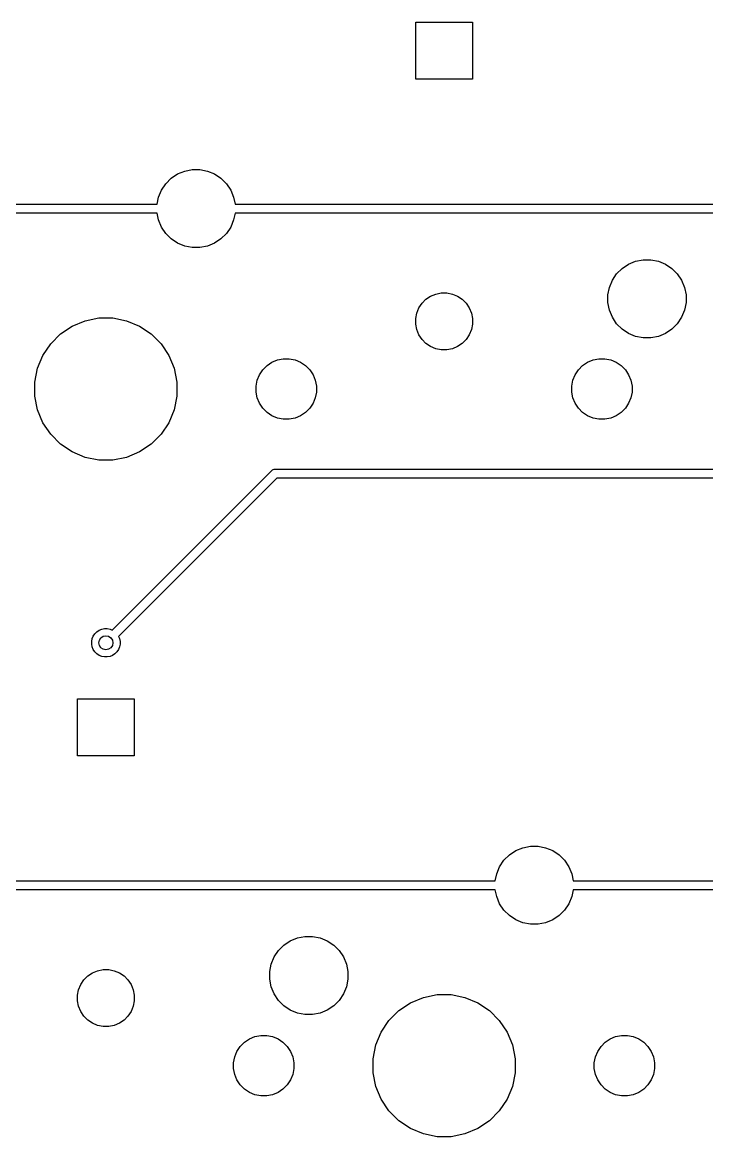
# Model space of a CAD drawing. Extents: x 0.4 to 33.6, y -21.6 to -0.4.
# Drawn here: x 4.782 to 5.541, y -2.985 to -1.75 of the extents above; entities that cross this region are included whole.
import ezdxf

# ---------------------------------------------------------------- set-up
doc = ezdxf.new("R2010")
doc.units = 0
doc.header["$MEASUREMENT"] = 0
doc.layers.add('BLACK', color=7, linetype='CONTINUOUS')

msp = doc.modelspace()

# ---------------------------------------------------------------- linework, layer by layer
at = {"layer": 'BLACK', "linetype": 'CONTINUOUS'}
for p, q in [((5.2185, -1.81275), (5.2185, -1.74975)), ((5.2185, -1.74975), (5.2815, -1.74975)), ((5.2815, -1.74975), (5.2815, -1.81275)), ((5.2815, -1.81275), (5.2185, -1.81275)), ((4.95449, -1.91787), (4.96237, -1.91461)), ((4.96237, -1.91461), (4.97073, -1.91294)), ((4.97073, -1.91294), (4.97927, -1.91294)), ((4.97927, -1.91294), (4.98763, -1.91461)), ((4.98763, -1.91461), (4.99551, -1.91787)), ((4.94136, -1.92864), (4.94739, -1.92261)), ((4.94739, -1.92261), (4.95449, -1.91787)), ((4.99551, -1.91787), (5.00261, -1.92261)), ((5.00261, -1.92261), (5.00864, -1.92864)), ((4.93336, -1.94362), (4.93662, -1.93574)), ((4.93662, -1.93574), (4.94136, -1.92864)), ((5.00864, -1.92864), (5.01338, -1.93574)), ((5.01338, -1.93574), (5.01664, -1.94362)), ((4.26823, -1.95133), (4.93182, -1.95133)), ((4.93182, -1.95133), (4.93336, -1.94362)), ((5.01664, -1.94362), (5.01818, -1.95133)), ((5.01818, -1.95133), (5.68182, -1.95133)), ((4.93182, -1.96117), (4.26813, -1.96117)), ((4.93336, -1.96888), (4.93182, -1.96117)), ((5.01818, -1.96117), (5.01664, -1.96888)), ((5.68182, -1.96117), (5.01818, -1.96117)), ((4.93662, -1.97676), (4.93336, -1.96888)), ((5.01664, -1.96888), (5.01338, -1.97676)), ((4.94136, -1.98386), (4.93662, -1.97676)), ((4.94739, -1.98989), (4.94136, -1.98386)), ((5.00864, -1.98386), (5.00261, -1.98989)), ((5.01338, -1.97676), (5.00864, -1.98386)), ((4.95449, -1.99463), (4.94739, -1.98989)), ((4.96237, -1.99789), (4.95449, -1.99463)), ((4.97073, -1.99956), (4.96237, -1.99789)), ((4.97927, -1.99956), (4.97073, -1.99956)), ((4.98763, -1.99789), (4.97927, -1.99956)), ((4.99551, -1.99463), (4.98763, -1.99789)), ((5.00261, -1.98989), (4.99551, -1.99463)), ((5.46237, -2.01461), (5.47073, -2.01294)), ((5.47073, -2.01294), (5.47927, -2.01294)), ((5.47927, -2.01294), (5.48763, -2.01461)), ((5.44136, -2.02864), (5.44739, -2.02261)), ((5.44739, -2.02261), (5.45449, -2.01787)), ((5.45449, -2.01787), (5.46237, -2.01461)), ((5.48763, -2.01461), (5.49551, -2.01787)), ((5.49551, -2.01787), (5.50261, -2.02261)), ((5.50261, -2.02261), (5.50864, -2.02864)), ((5.43336, -2.04362), (5.43662, -2.03574)), ((5.43662, -2.03574), (5.44136, -2.02864)), ((5.50864, -2.02864), (5.51338, -2.03574)), ((5.51338, -2.03574), (5.51664, -2.04362)), ((5.24081, -2.05096), (5.2469, -2.04975)), ((5.2469, -2.04975), (5.2531, -2.04975)), ((5.2531, -2.04975), (5.25919, -2.05096)), ((5.43169, -2.05198), (5.43336, -2.04362)), ((5.51664, -2.04362), (5.51831, -2.05198)), ((5.22209, -2.06633), (5.22554, -2.06117)), ((5.22554, -2.06117), (5.22992, -2.05679)), ((5.22992, -2.05679), (5.23508, -2.05334)), ((5.23508, -2.05334), (5.24081, -2.05096)), ((5.25919, -2.05096), (5.26492, -2.05334)), ((5.26492, -2.05334), (5.27008, -2.05679)), ((5.27008, -2.05679), (5.27446, -2.06117)), ((5.27446, -2.06117), (5.27791, -2.06633)), ((5.43169, -2.06052), (5.43169, -2.05198)), ((5.43336, -2.06888), (5.43169, -2.06052)), ((5.51831, -2.06052), (5.51664, -2.06888)), ((5.51831, -2.05198), (5.51831, -2.06052)), ((5.2185, -2.07815), (5.21971, -2.07206)), ((5.21971, -2.07206), (5.22209, -2.06633)), ((5.27791, -2.06633), (5.28029, -2.07206)), ((5.28029, -2.07206), (5.2815, -2.07815)), ((5.43662, -2.07676), (5.43336, -2.06888)), ((5.51664, -2.06888), (5.51338, -2.07676)), ((4.82481, -2.09509), (4.8377, -2.08647)), ((4.8377, -2.08647), (4.85203, -2.08054)), ((4.85203, -2.08054), (4.86724, -2.07751)), ((4.86724, -2.07751), (4.88276, -2.07751)), ((4.88276, -2.07751), (4.89797, -2.08054)), ((4.89797, -2.08054), (4.9123, -2.08647)), ((4.9123, -2.08647), (4.92519, -2.09509)), ((5.2185, -2.08435), (5.2185, -2.07815)), ((5.21971, -2.09044), (5.2185, -2.08435)), ((5.2815, -2.08435), (5.28029, -2.09044)), ((5.2815, -2.07815), (5.2815, -2.08435)), ((5.44136, -2.08386), (5.43662, -2.07676)), ((5.44739, -2.08989), (5.44136, -2.08386)), ((5.50864, -2.08386), (5.50261, -2.08989)), ((5.51338, -2.07676), (5.50864, -2.08386)), ((4.81384, -2.10606), (4.82481, -2.09509)), ((4.92519, -2.09509), (4.93616, -2.10606)), ((5.22209, -2.09617), (5.21971, -2.09044)), ((5.22554, -2.10133), (5.22209, -2.09617)), ((5.27791, -2.09617), (5.27446, -2.10133)), ((5.28029, -2.09044), (5.27791, -2.09617)), ((5.45449, -2.09463), (5.44739, -2.08989)), ((5.46237, -2.09789), (5.45449, -2.09463)), ((5.47073, -2.09956), (5.46237, -2.09789)), ((5.47927, -2.09956), (5.47073, -2.09956)), ((5.48763, -2.09789), (5.47927, -2.09956)), ((5.49551, -2.09463), (5.48763, -2.09789)), ((5.50261, -2.08989), (5.49551, -2.09463)), ((4.80522, -2.11895), (4.81384, -2.10606)), ((4.93616, -2.10606), (4.94478, -2.11895)), ((5.22992, -2.10571), (5.22554, -2.10133)), ((5.23508, -2.10916), (5.22992, -2.10571)), ((5.24081, -2.11154), (5.23508, -2.10916)), ((5.2469, -2.11275), (5.24081, -2.11154)), ((5.25919, -2.11154), (5.2531, -2.11275)), ((5.26492, -2.10916), (5.25919, -2.11154)), ((5.27008, -2.10571), (5.26492, -2.10916)), ((5.27446, -2.10133), (5.27008, -2.10571)), ((4.79929, -2.13328), (4.80522, -2.11895)), ((4.94478, -2.11895), (4.95071, -2.13328)), ((5.05915, -2.12659), (5.06524, -2.12407)), ((5.06524, -2.12407), (5.0717, -2.12279)), ((5.0717, -2.12279), (5.0783, -2.12279)), ((5.0783, -2.12279), (5.08476, -2.12407)), ((5.08476, -2.12407), (5.09085, -2.12659)), ((5.2531, -2.11275), (5.2469, -2.11275)), ((5.40915, -2.12659), (5.41524, -2.12407)), ((5.41524, -2.12407), (5.4217, -2.12279)), ((5.4217, -2.12279), (5.4283, -2.12279)), ((5.4283, -2.12279), (5.43476, -2.12407)), ((5.43476, -2.12407), (5.44085, -2.12659)), ((4.79626, -2.14849), (4.79929, -2.13328)), ((4.95071, -2.13328), (4.95374, -2.14849)), ((5.04534, -2.1404), (5.04901, -2.13492)), ((5.04901, -2.13492), (5.05367, -2.13026)), ((5.05367, -2.13026), (5.05915, -2.12659)), ((5.09085, -2.12659), (5.09633, -2.13026)), ((5.09633, -2.13026), (5.10099, -2.13492)), ((5.10099, -2.13492), (5.10466, -2.1404)), ((5.39534, -2.1404), (5.39901, -2.13492)), ((5.39901, -2.13492), (5.40367, -2.13026)), ((5.40367, -2.13026), (5.40915, -2.12659)), ((5.44085, -2.12659), (5.44633, -2.13026)), ((5.44633, -2.13026), (5.45099, -2.13492)), ((5.45099, -2.13492), (5.45466, -2.1404)), ((4.79626, -2.16401), (4.79626, -2.14849)), ((4.95374, -2.14849), (4.95374, -2.16401)), ((5.04154, -2.15295), (5.04282, -2.14649)), ((5.04282, -2.14649), (5.04534, -2.1404)), ((5.10466, -2.1404), (5.10718, -2.14649)), ((5.10718, -2.14649), (5.10846, -2.15295)), ((5.39154, -2.15295), (5.39282, -2.14649)), ((5.39282, -2.14649), (5.39534, -2.1404)), ((5.45466, -2.1404), (5.45718, -2.14649)), ((5.45718, -2.14649), (5.45846, -2.15295)), ((5.04154, -2.15955), (5.04154, -2.15295)), ((5.04282, -2.16601), (5.04154, -2.15955)), ((5.10846, -2.15955), (5.10718, -2.16601)), ((5.10846, -2.15295), (5.10846, -2.15955)), ((5.39154, -2.15955), (5.39154, -2.15295)), ((5.39282, -2.16601), (5.39154, -2.15955)), ((5.45846, -2.15955), (5.45718, -2.16601)), ((5.45846, -2.15295), (5.45846, -2.15955)), ((4.79929, -2.17922), (4.79626, -2.16401)), ((4.95374, -2.16401), (4.95071, -2.17922)), ((5.04534, -2.1721), (5.04282, -2.16601)), ((5.04901, -2.17758), (5.04534, -2.1721)), ((5.10466, -2.1721), (5.10099, -2.17758)), ((5.10718, -2.16601), (5.10466, -2.1721)), ((5.39534, -2.1721), (5.39282, -2.16601)), ((5.39901, -2.17758), (5.39534, -2.1721)), ((5.45466, -2.1721), (5.45099, -2.17758)), ((5.45718, -2.16601), (5.45466, -2.1721)), ((4.80522, -2.19355), (4.79929, -2.17922)), ((4.95071, -2.17922), (4.94478, -2.19355)), ((5.05367, -2.18224), (5.04901, -2.17758)), ((5.05915, -2.18591), (5.05367, -2.18224)), ((5.06524, -2.18843), (5.05915, -2.18591)), ((5.09085, -2.18591), (5.08476, -2.18843)), ((5.09633, -2.18224), (5.09085, -2.18591)), ((5.10099, -2.17758), (5.09633, -2.18224)), ((5.40367, -2.18224), (5.39901, -2.17758)), ((5.40915, -2.18591), (5.40367, -2.18224)), ((5.41524, -2.18843), (5.40915, -2.18591)), ((5.44085, -2.18591), (5.43476, -2.18843)), ((5.44633, -2.18224), (5.44085, -2.18591)), ((5.45099, -2.17758), (5.44633, -2.18224)), ((4.81384, -2.20644), (4.80522, -2.19355)), ((4.94478, -2.19355), (4.93616, -2.20644)), ((5.0717, -2.18971), (5.06524, -2.18843)), ((5.0783, -2.18971), (5.0717, -2.18971)), ((5.08476, -2.18843), (5.0783, -2.18971)), ((5.4217, -2.18971), (5.41524, -2.18843)), ((5.4283, -2.18971), (5.4217, -2.18971)), ((5.43476, -2.18843), (5.4283, -2.18971)), ((4.82481, -2.21741), (4.81384, -2.20644)), ((4.93616, -2.20644), (4.92519, -2.21741)), ((4.8377, -2.22603), (4.82481, -2.21741)), ((4.92519, -2.21741), (4.9123, -2.22603)), ((4.85203, -2.23196), (4.8377, -2.22603)), ((4.86724, -2.23499), (4.85203, -2.23196)), ((4.88276, -2.23499), (4.86724, -2.23499)), ((4.89797, -2.23196), (4.88276, -2.23499)), ((4.9123, -2.22603), (4.89797, -2.23196)), ((4.88213, -2.42341), (5.05885, -2.24669)), ((5.05885, -2.24669), (5.059, -2.2465)), ((5.059, -2.2465), (5.05919, -2.24635)), ((5.05919, -2.24635), (5.05975, -2.24589)), ((5.05919, -2.24635), (5.05919, -2.24635)), ((5.05975, -2.24589), (5.06061, -2.24543)), ((5.06061, -2.24543), (5.06154, -2.24515)), ((5.06154, -2.24515), (5.06226, -2.24508)), ((5.06226, -2.24508), (5.0625, -2.24505)), ((5.06226, -2.24508), (5.06226, -2.24508)), ((5.0625, -2.24505), (5.06274, -2.24508)), ((5.06274, -2.24508), (11.3435, -2.24508)), ((5.06454, -2.25492), (4.88909, -2.43037)), ((11.3417, -2.25492), (5.06454, -2.25492)), ((4.85925, -2.43595), (4.85986, -2.43291)), ((4.85986, -2.43291), (4.86104, -2.43004)), ((4.86104, -2.43004), (4.86277, -2.42746)), ((4.86277, -2.42746), (4.86496, -2.42527)), ((4.86496, -2.42527), (4.86754, -2.42354)), ((4.86754, -2.42354), (4.87041, -2.42236)), ((4.87041, -2.42236), (4.87345, -2.42175)), ((4.87345, -2.42175), (4.87655, -2.42175)), ((4.87655, -2.42175), (4.87959, -2.42236)), ((4.87959, -2.42236), (4.88213, -2.42341)), ((4.88909, -2.43037), (4.89014, -2.43291)), ((4.89014, -2.43291), (4.89075, -2.43595)), ((4.85925, -2.43905), (4.85925, -2.43595)), ((4.85986, -2.44209), (4.85925, -2.43905)), ((4.86104, -2.44496), (4.85986, -2.44209)), ((4.86277, -2.44754), (4.86104, -2.44496)), ((4.88896, -2.44496), (4.88723, -2.44754)), ((4.89014, -2.44209), (4.88896, -2.44496)), ((4.89075, -2.43905), (4.89014, -2.44209)), ((4.89075, -2.43595), (4.89075, -2.43905)), ((4.86496, -2.44973), (4.86277, -2.44754)), ((4.86754, -2.45146), (4.86496, -2.44973)), ((4.87041, -2.45264), (4.86754, -2.45146)), ((4.87345, -2.45325), (4.87041, -2.45264)), ((4.87655, -2.45325), (4.87345, -2.45325)), ((4.87959, -2.45264), (4.87655, -2.45325)), ((4.88246, -2.45146), (4.87959, -2.45264)), ((4.88504, -2.44973), (4.88246, -2.45146)), ((4.88723, -2.44754), (4.88504, -2.44973)), ((4.8435, -2.56275), (4.8435, -2.49975)), ((4.8435, -2.49975), (4.9065, -2.49975)), ((4.9065, -2.49975), (4.9065, -2.56275)), ((4.9065, -2.56275), (4.8435, -2.56275)), ((5.32239, -2.67261), (5.32949, -2.66787)), ((5.32949, -2.66787), (5.33737, -2.66461)), ((5.33737, -2.66461), (5.34573, -2.66294)), ((5.34573, -2.66294), (5.35427, -2.66294)), ((5.35427, -2.66294), (5.36263, -2.66461)), ((5.36263, -2.66461), (5.37051, -2.66787)), ((5.37051, -2.66787), (5.37761, -2.67261)), ((5.31162, -2.68574), (5.31636, -2.67864)), ((5.31636, -2.67864), (5.32239, -2.67261)), ((5.37761, -2.67261), (5.38364, -2.67864)), ((5.38364, -2.67864), (5.38838, -2.68574)), ((5.30836, -2.69362), (5.31162, -2.68574)), ((5.38838, -2.68574), (5.39164, -2.69362)), ((4.64318, -2.70133), (5.30682, -2.70133)), ((5.30682, -2.70133), (5.30836, -2.69362)), ((5.39164, -2.69362), (5.39318, -2.70133)), ((5.39318, -2.70133), (6.05682, -2.70133)), ((5.30682, -2.71117), (4.64318, -2.71117)), ((5.30836, -2.71888), (5.30682, -2.71117)), ((5.39318, -2.71117), (5.39164, -2.71888)), ((6.05682, -2.71117), (5.39318, -2.71117)), ((5.31162, -2.72676), (5.30836, -2.71888)), ((5.31636, -2.73386), (5.31162, -2.72676)), ((5.38838, -2.72676), (5.38364, -2.73386)), ((5.39164, -2.71888), (5.38838, -2.72676)), ((5.32239, -2.73989), (5.31636, -2.73386)), ((5.32949, -2.74463), (5.32239, -2.73989)), ((5.37761, -2.73989), (5.37051, -2.74463)), ((5.38364, -2.73386), (5.37761, -2.73989)), ((5.33737, -2.74789), (5.32949, -2.74463)), ((5.34573, -2.74956), (5.33737, -2.74789)), ((5.35427, -2.74956), (5.34573, -2.74956)), ((5.36263, -2.74789), (5.35427, -2.74956)), ((5.37051, -2.74463), (5.36263, -2.74789)), ((5.07949, -2.76787), (5.08737, -2.76461)), ((5.08737, -2.76461), (5.09573, -2.76294)), ((5.09573, -2.76294), (5.10427, -2.76294)), ((5.10427, -2.76294), (5.11263, -2.76461)), ((5.11263, -2.76461), (5.12051, -2.76787)), ((5.06162, -2.78574), (5.06636, -2.77864)), ((5.06636, -2.77864), (5.07239, -2.77261)), ((5.07239, -2.77261), (5.07949, -2.76787)), ((5.12051, -2.76787), (5.12761, -2.77261)), ((5.12761, -2.77261), (5.13364, -2.77864)), ((5.13364, -2.77864), (5.13838, -2.78574)), ((5.05836, -2.79362), (5.06162, -2.78574)), ((5.13838, -2.78574), (5.14164, -2.79362)), ((4.85492, -2.80679), (4.86008, -2.80334)), ((4.86008, -2.80334), (4.86581, -2.80096)), ((4.86581, -2.80096), (4.8719, -2.79975)), ((4.8719, -2.79975), (4.8781, -2.79975)), ((4.8781, -2.79975), (4.88419, -2.80096)), ((4.88419, -2.80096), (4.88992, -2.80334)), ((4.88992, -2.80334), (4.89508, -2.80679)), ((5.05669, -2.80198), (5.05836, -2.79362)), ((5.05669, -2.81052), (5.05669, -2.80198)), ((5.14164, -2.79362), (5.14331, -2.80198)), ((5.14331, -2.80198), (5.14331, -2.81052)), ((4.84471, -2.82206), (4.84709, -2.81633)), ((4.84709, -2.81633), (4.85054, -2.81117)), ((4.85054, -2.81117), (4.85492, -2.80679)), ((4.89508, -2.80679), (4.89946, -2.81117)), ((4.89946, -2.81117), (4.90291, -2.81633)), ((4.90291, -2.81633), (4.90529, -2.82206)), ((5.05836, -2.81888), (5.05669, -2.81052)), ((5.14331, -2.81052), (5.14164, -2.81888)), ((4.8435, -2.82815), (4.84471, -2.82206)), ((4.8435, -2.83435), (4.8435, -2.82815)), ((4.90529, -2.82206), (4.9065, -2.82815)), ((4.9065, -2.82815), (4.9065, -2.83435)), ((5.06162, -2.82676), (5.05836, -2.81888)), ((5.06636, -2.83386), (5.06162, -2.82676)), ((5.13838, -2.82676), (5.13364, -2.83386)), ((5.14164, -2.81888), (5.13838, -2.82676)), ((5.22703, -2.83054), (5.24224, -2.82751)), ((5.24224, -2.82751), (5.25776, -2.82751)), ((5.25776, -2.82751), (5.27297, -2.83054)), ((4.84471, -2.84044), (4.8435, -2.83435)), ((4.84709, -2.84617), (4.84471, -2.84044)), ((4.90529, -2.84044), (4.90291, -2.84617)), ((4.9065, -2.83435), (4.90529, -2.84044)), ((5.07239, -2.83989), (5.06636, -2.83386)), ((5.07949, -2.84463), (5.07239, -2.83989)), ((5.12761, -2.83989), (5.12051, -2.84463)), ((5.13364, -2.83386), (5.12761, -2.83989)), ((5.19981, -2.84509), (5.2127, -2.83647)), ((5.2127, -2.83647), (5.22703, -2.83054)), ((5.27297, -2.83054), (5.2873, -2.83647)), ((5.2873, -2.83647), (5.30019, -2.84509)), ((4.85054, -2.85133), (4.84709, -2.84617)), ((4.85492, -2.85571), (4.85054, -2.85133)), ((4.89946, -2.85133), (4.89508, -2.85571)), ((4.90291, -2.84617), (4.89946, -2.85133)), ((5.08737, -2.84789), (5.07949, -2.84463)), ((5.09573, -2.84956), (5.08737, -2.84789)), ((5.10427, -2.84956), (5.09573, -2.84956)), ((5.11263, -2.84789), (5.10427, -2.84956)), ((5.12051, -2.84463), (5.11263, -2.84789)), ((5.18884, -2.85606), (5.19981, -2.84509)), ((5.30019, -2.84509), (5.31116, -2.85606)), ((4.86008, -2.85916), (4.85492, -2.85571)), ((4.86581, -2.86154), (4.86008, -2.85916)), ((4.8719, -2.86275), (4.86581, -2.86154)), ((4.8781, -2.86275), (4.8719, -2.86275)), ((4.88419, -2.86154), (4.8781, -2.86275)), ((4.88992, -2.85916), (4.88419, -2.86154)), ((4.89508, -2.85571), (4.88992, -2.85916)), ((5.18022, -2.86895), (5.18884, -2.85606)), ((5.31116, -2.85606), (5.31978, -2.86895)), ((5.02867, -2.88026), (5.03415, -2.87659)), ((5.03415, -2.87659), (5.04024, -2.87407)), ((5.04024, -2.87407), (5.0467, -2.87279)), ((5.0467, -2.87279), (5.0533, -2.87279)), ((5.0533, -2.87279), (5.05976, -2.87407)), ((5.05976, -2.87407), (5.06585, -2.87659)), ((5.06585, -2.87659), (5.07133, -2.88026)), ((5.17429, -2.88328), (5.18022, -2.86895)), ((5.31978, -2.86895), (5.32571, -2.88328)), ((5.42867, -2.88026), (5.43415, -2.87659)), ((5.43415, -2.87659), (5.44024, -2.87407)), ((5.44024, -2.87407), (5.4467, -2.87279)), ((5.4467, -2.87279), (5.4533, -2.87279)), ((5.4533, -2.87279), (5.45976, -2.87407)), ((5.45976, -2.87407), (5.46585, -2.87659)), ((5.46585, -2.87659), (5.47133, -2.88026)), ((5.01782, -2.89649), (5.02034, -2.8904)), ((5.02034, -2.8904), (5.02401, -2.88492)), ((5.02401, -2.88492), (5.02867, -2.88026)), ((5.07133, -2.88026), (5.07599, -2.88492)), ((5.07599, -2.88492), (5.07966, -2.8904)), ((5.07966, -2.8904), (5.08218, -2.89649)), ((5.17126, -2.89849), (5.17429, -2.88328)), ((5.32571, -2.88328), (5.32874, -2.89849)), ((5.41782, -2.89649), (5.42034, -2.8904)), ((5.42034, -2.8904), (5.42401, -2.88492)), ((5.42401, -2.88492), (5.42867, -2.88026)), ((5.47133, -2.88026), (5.47599, -2.88492)), ((5.47599, -2.88492), (5.47966, -2.8904)), ((5.47966, -2.8904), (5.48218, -2.89649)), ((5.01654, -2.90295), (5.01782, -2.89649)), ((5.08218, -2.89649), (5.08346, -2.90295)), ((5.17126, -2.91401), (5.17126, -2.89849)), ((5.32874, -2.89849), (5.32874, -2.91401)), ((5.41654, -2.90295), (5.41782, -2.89649)), ((5.48218, -2.89649), (5.48346, -2.90295)), ((5.01654, -2.90955), (5.01654, -2.90295)), ((5.01782, -2.91601), (5.01654, -2.90955)), ((5.08346, -2.90955), (5.08218, -2.91601)), ((5.08346, -2.90295), (5.08346, -2.90955)), ((5.17429, -2.92922), (5.17126, -2.91401)), ((5.32874, -2.91401), (5.32571, -2.92922)), ((5.41654, -2.90955), (5.41654, -2.90295)), ((5.41782, -2.91601), (5.41654, -2.90955)), ((5.48346, -2.90955), (5.48218, -2.91601)), ((5.48346, -2.90295), (5.48346, -2.90955)), ((5.02034, -2.9221), (5.01782, -2.91601)), ((5.02401, -2.92758), (5.02034, -2.9221)), ((5.07966, -2.9221), (5.07599, -2.92758)), ((5.08218, -2.91601), (5.07966, -2.9221)), ((5.42034, -2.9221), (5.41782, -2.91601)), ((5.42401, -2.92758), (5.42034, -2.9221)), ((5.47966, -2.9221), (5.47599, -2.92758)), ((5.48218, -2.91601), (5.47966, -2.9221)), ((5.02867, -2.93224), (5.02401, -2.92758)), ((5.03415, -2.93591), (5.02867, -2.93224)), ((5.04024, -2.93843), (5.03415, -2.93591)), ((5.0467, -2.93971), (5.04024, -2.93843)), ((5.0533, -2.93971), (5.0467, -2.93971)), ((5.05976, -2.93843), (5.0533, -2.93971)), ((5.06585, -2.93591), (5.05976, -2.93843)), ((5.07133, -2.93224), (5.06585, -2.93591)), ((5.07599, -2.92758), (5.07133, -2.93224)), ((5.18022, -2.94355), (5.17429, -2.92922)), ((5.32571, -2.92922), (5.31978, -2.94355)), ((5.42867, -2.93224), (5.42401, -2.92758)), ((5.43415, -2.93591), (5.42867, -2.93224)), ((5.44024, -2.93843), (5.43415, -2.93591)), ((5.4467, -2.93971), (5.44024, -2.93843)), ((5.4533, -2.93971), (5.4467, -2.93971)), ((5.45976, -2.93843), (5.4533, -2.93971)), ((5.46585, -2.93591), (5.45976, -2.93843)), ((5.47133, -2.93224), (5.46585, -2.93591)), ((5.47599, -2.92758), (5.47133, -2.93224)), ((5.18884, -2.95644), (5.18022, -2.94355)), ((5.31978, -2.94355), (5.31116, -2.95644)), ((5.19981, -2.96741), (5.18884, -2.95644)), ((5.31116, -2.95644), (5.30019, -2.96741)), ((5.2127, -2.97603), (5.19981, -2.96741)), ((5.22703, -2.98196), (5.2127, -2.97603)), ((5.2873, -2.97603), (5.27297, -2.98196)), ((5.30019, -2.96741), (5.2873, -2.97603)), ((5.24224, -2.98499), (5.22703, -2.98196)), ((5.25776, -2.98499), (5.24224, -2.98499)), ((5.27297, -2.98196), (5.25776, -2.98499))]:
    msp.add_line(p, q, dxfattribs=at)
at = {"layer": 'BLACK'}
msp.add_circle((4.875, -2.4375), 0.007874, dxfattribs=at)

doc.saveas('drawing.dxf')
